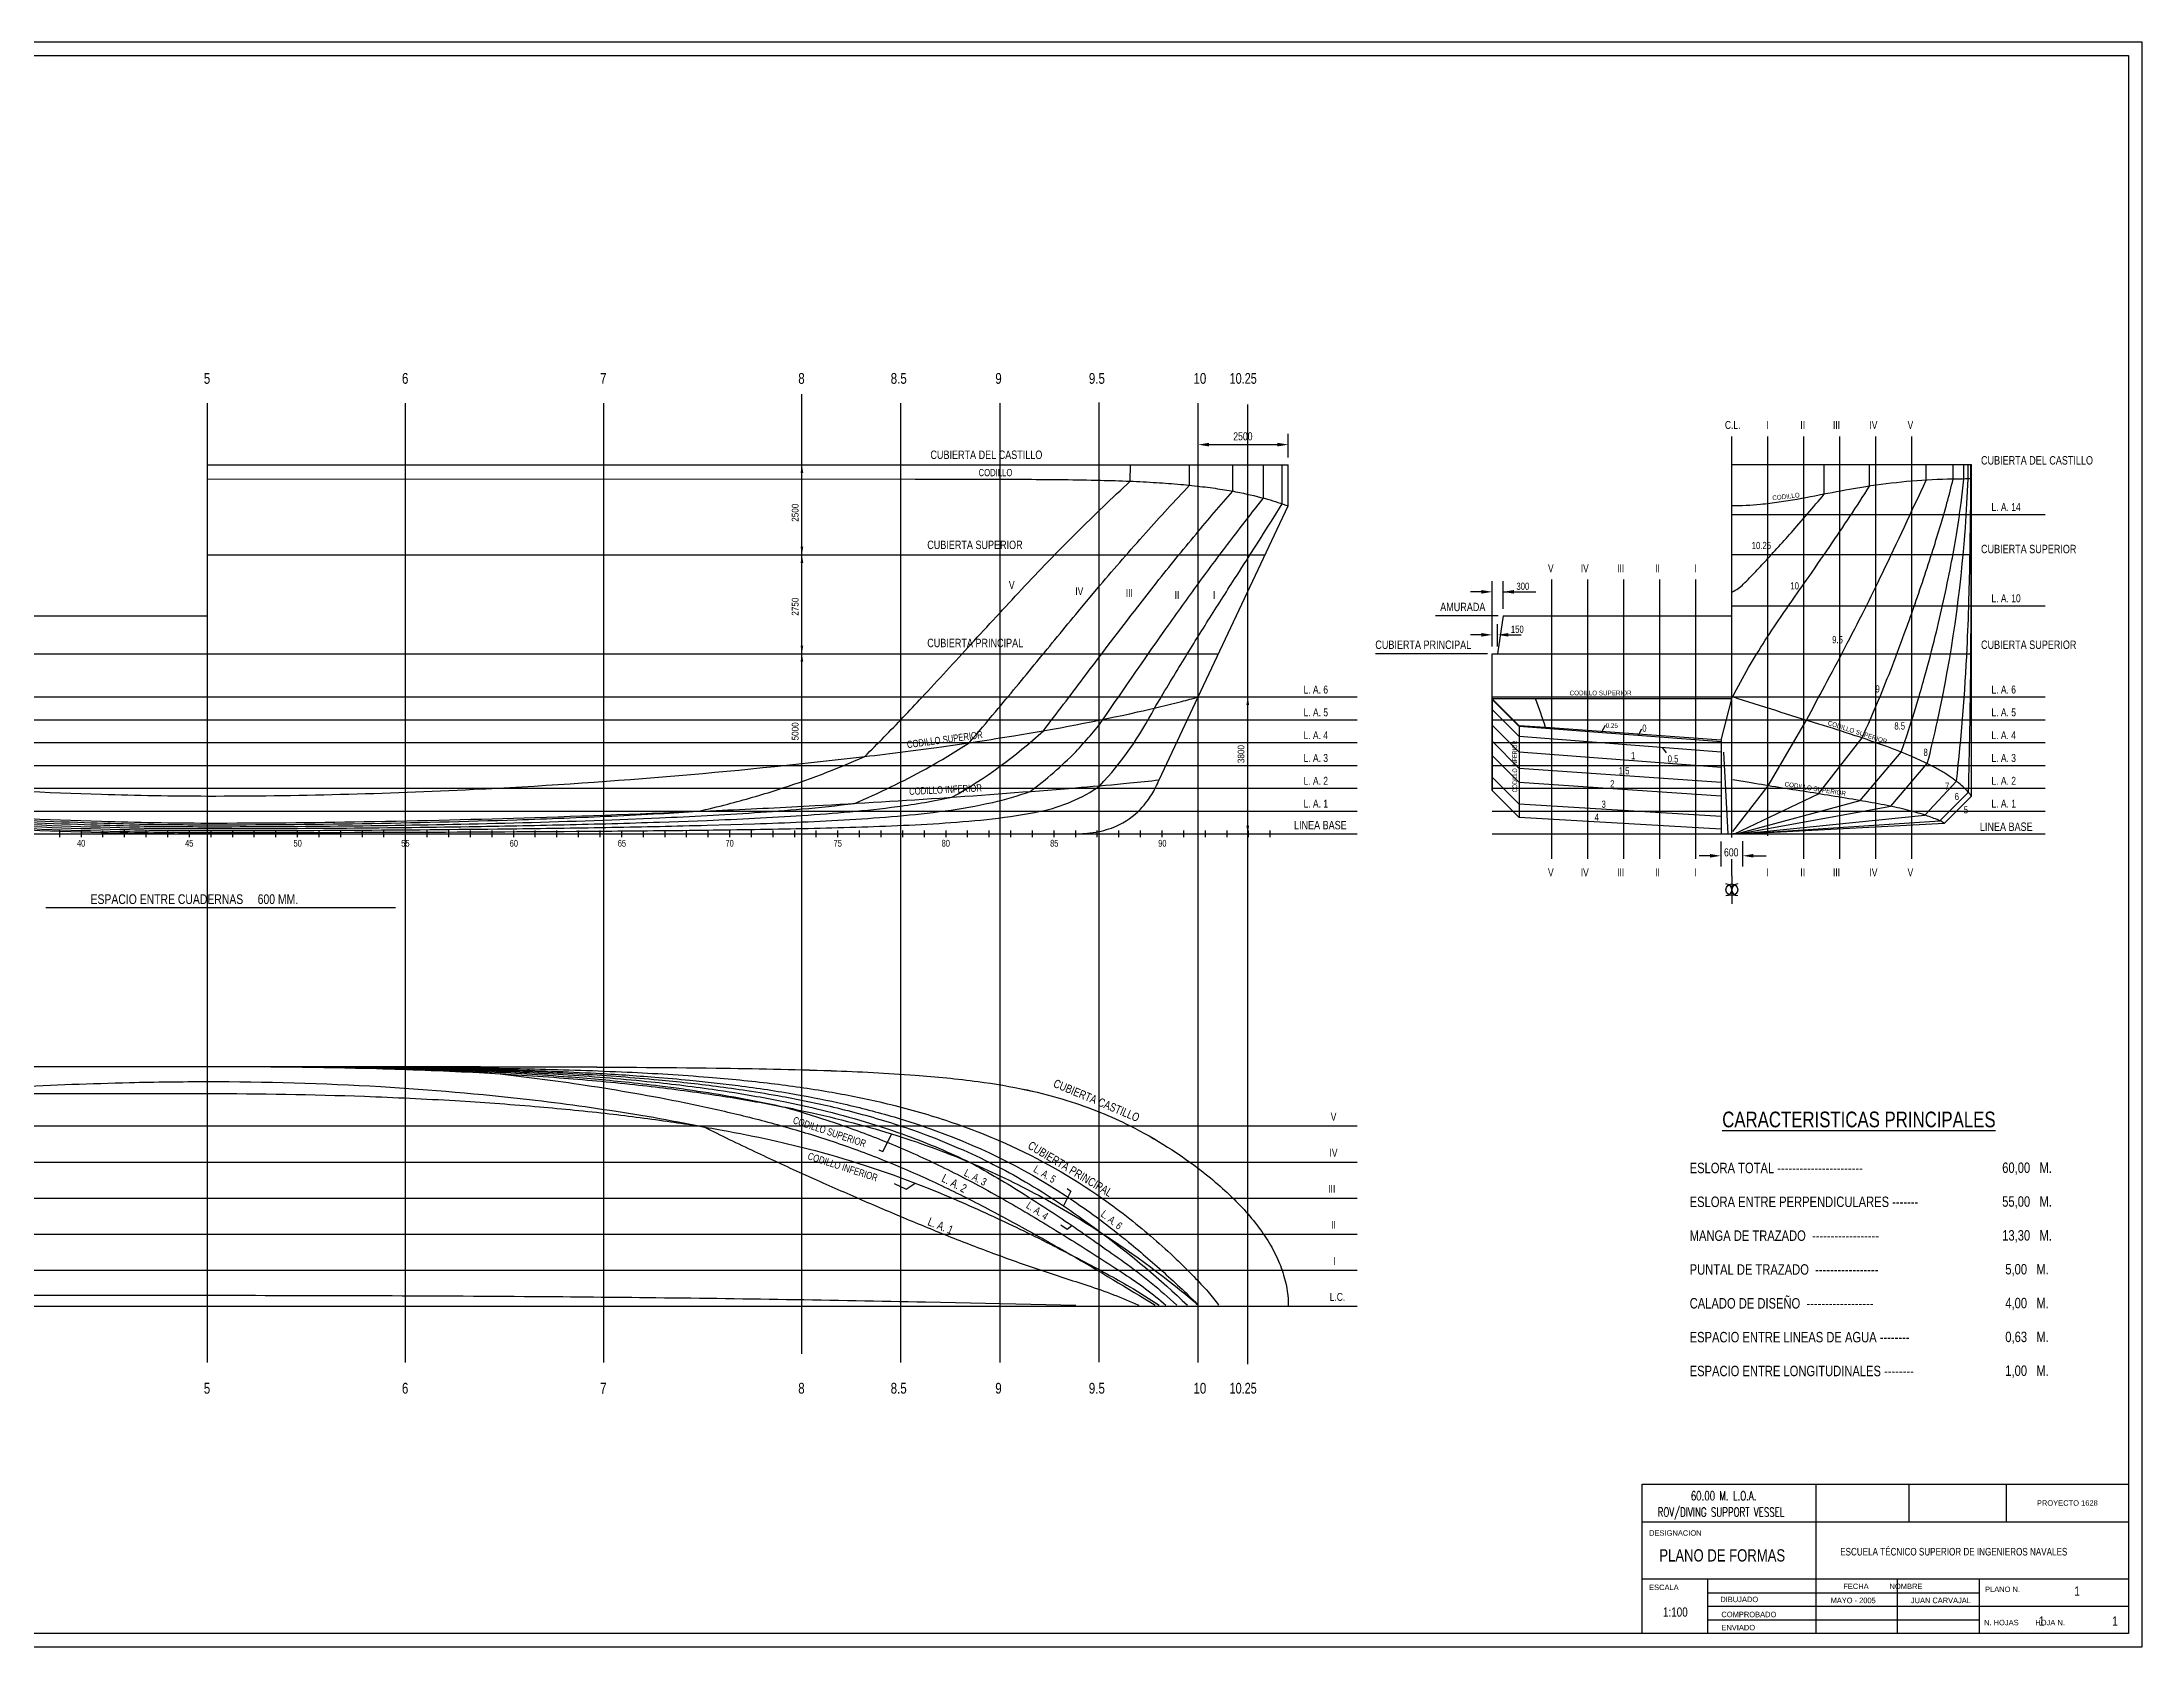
# Model space of a CAD drawing. Extents: x -7978 to 81197, y 32928 to 77478.
# Drawn here: x 22907 to 81197, y 32928 to 77478 of the extents above; entities that cross this region are included whole.
import ezdxf
from ezdxf.enums import TextEntityAlignment as Align

# ---------------------------------------------------------------- set-up
doc = ezdxf.new("R2010")
doc.units = 0
doc.header["$LTSCALE"] = 25
doc.header["$MEASUREMENT"] = 0
doc.linetypes.add('CENTRO2', pattern=[1.125, 0.75, -0.125, 0.125, -0.125])
doc.layers.get('0').update_dxf_attribs({"linetype": 'CONTINUOUS'})
doc.layers.get('DEFPOINTS').update_dxf_attribs({"linetype": 'CONTINUOUS'})
for name, color, linetype in [('03', 3, 'CONTINUOUS'), ('BORDE', 7, 'CONTINUOUS'), ('CAJETIN', 3, 'CONTINUOUS'), ('CASETAS', 3, 'CONTINUOUS'), ('CONTORNOS', 7, 'CONTINUOUS'), ('CUADERNA', 7, 'CONTINUOUS'), ('D', 3, 'CONTINUOUS'), ('DIBUJOS', 3, 'CONTINUOUS'), ('EJES', 1, 'CENTRO2'), ('LINEA_DE_AGUA', 7, 'CONTINUOUS'), ('LONGITUDINAL', 7, 'CONTINUOUS'), ('TRAZAS', 7, 'CONTINUOUS'), ('TX', 2, 'CONTINUOUS')]:
    doc.layers.add(name, color=color, linetype=linetype)
doc.styles.add('CN', font='TXT', dxfattribs={"width": 0.8})
doc.styles.add('ROMANS', font='ROMANS.shx')
doc.dimstyles.new('CN', dxfattribs={"dimscale": 100, "dimtxt": 2.5, "dimasz": 3, "dimexe": 3, "dimexo": 2, "dimgap": 0.5, "dimtad": 1, "dimzin": 0, "dimdsep": 46, "dimtxsty": 'Standard', "dimcen": 1.5, "dimclrd": 1, "dimclre": 1, "dimclrt": 3, "dimadec": 0, "dimazin": 0, "dimtfac": 1, "dimtofl": 0, "dimtmove": 2, "dimatfit": 3, "dimfxl": 0, "dimtolj": 1, "dimtzin": 0, "dimarcsym": 0})

# ---------------------------------------------------------------- blocks, each defined once
blk = doc.blocks.new('*D6')
at = {"color": 1, "linetype": 'ByBlock'}
for p, q in [((55000, 65942), (55000, 66602)), ((57500, 65942), (57500, 66602)), ((55300, 66302), (57200, 66302))]:
    blk.add_line(p, q, dxfattribs=at)
for points in [[(55300, 66352), (55300, 66252), (55000, 66302)], [(57200, 66352), (57200, 66252), (57500, 66302)]]:
    blk.add_solid(points, dxfattribs=at)
at = {"layer": 'DEFPOINTS', "color": 0, "linetype": 'ByBlock'}
for p in [(57500, 66302), (55000, 65742), (57500, 65742)]:
    blk.add_point(p, dxfattribs=at)
blk = doc.blocks.new('*D3')
at = {"color": 1, "linetype": 'ByBlock'}
for p, q in [((60821, 94648), (60521, 94648)), ((61121, 94324), (61121, 94948)), ((61271, 94324), (61271, 94948)), ((61571, 94648), (61871, 94648)), ((61871, 94648), (61921, 94648))]:
    blk.add_line(p, q, dxfattribs=at)
for points in [[(60821, 94698), (60821, 94598), (61121, 94648)], [(61571, 94698), (61571, 94598), (61271, 94648)]]:
    blk.add_solid(points, dxfattribs=at)
at = {"layer": 'DEFPOINTS', "color": 0, "linetype": 'ByBlock'}
for p in [(61271, 94648), (61121, 94124), (61271, 94124)]:
    blk.add_point(p, dxfattribs=at)
blk = doc.blocks.new('*D4')
at = {"color": 1, "linetype": 'ByBlock'}
for p, q in [((60821, 95841), (60521, 95841)), ((61121, 94324), (61121, 96141)), ((61421, 95374), (61421, 96141)), ((61721, 95841), (62021, 95841)), ((62021, 95841), (62071, 95841))]:
    blk.add_line(p, q, dxfattribs=at)
for points in [[(60821, 95891), (60821, 95791), (61121, 95841)], [(61721, 95891), (61721, 95791), (61421, 95841)]]:
    blk.add_solid(points, dxfattribs=at)
at = {"layer": 'DEFPOINTS', "color": 0, "linetype": 'ByBlock'}
for p in [(61421, 95841), (61421, 95174), (61121, 94124)]:
    blk.add_point(p, dxfattribs=at)
blk = doc.blocks.new('*D5')
at = {"color": 1, "linetype": 'ByBlock'}
for p, q in [((67466, 88915), (67466, 88215)), ((68071, 88924), (68071, 88215)), ((67166, 88515), (66866, 88515)), ((68371, 88515), (68671, 88515)), ((68671, 88515), (68721, 88515))]:
    blk.add_line(p, q, dxfattribs=at)
for points in [[(67166, 88565), (67166, 88465), (67466, 88515)], [(68371, 88565), (68371, 88465), (68071, 88515)]]:
    blk.add_solid(points, dxfattribs=at)
at = {"layer": 'DEFPOINTS', "color": 0, "linetype": 'ByBlock'}
for p in [(67466, 89115), (68071, 89124), (68071, 88515)]:
    blk.add_point(p, dxfattribs=at)

msp = doc.modelspace()

# ---------------------------------------------------------------- linework, layer by layer
at = {"color": 2}
for p, q in [((-7459.75, 77102.765), (80821.783, 77102.765)), ((80821.783, 77102.765), (80821.783, 33302.765)), ((72148.599, 36394.944), (72148.599, 37450.81)), ((74736.808, 36394.944), (74736.808, 37450.81)), ((72148.599, 34811.145), (72148.599, 36394.944)), ((80821.783, 33302.765), (-7459.75, 33302.765))]:
    msp.add_line(p, q, dxfattribs=at)
at = {"color": 1}
for p, q in [((69812.023, 65748.612), (69812.023, 66529.347)), ((63462.018, 62215.465), (64368.014, 62215.465))]:
    msp.add_line(p, q, dxfattribs=at)
at = {"color": 3}
for p, q in [((69812.023, 65748.612), (76462.023, 65748.612)), ((63330.299, 61548.614), (61585.636, 61548.614)), ((63030.114, 60498.614), (59920.323, 60498.614)), ((23400, 55404.882), (23400, 55592.382)), ((24000, 55404.882), (24000, 55592.382)), ((24600, 55404.882), (24600, 55592.382)), ((25200, 55404.882), (25200, 55592.382)), ((25800, 55404.882), (25800, 55592.382)), ((26400, 55404.882), (26400, 55592.382)), ((27000, 55404.882), (27000, 55592.382)), ((27600, 55404.882), (27600, 55592.382)), ((28200, 55404.882), (28200, 55592.382)), ((28800, 55404.882), (28800, 55592.382)), ((29400, 55404.882), (29400, 55592.382)), ((30000, 55404.882), (30000, 55592.382)), ((30600, 55404.882), (30600, 55592.382)), ((31200, 55404.882), (31200, 55592.382)), ((31800, 55404.882), (31800, 55592.382)), ((32400, 55404.882), (32400, 55592.382)), ((33000, 55404.882), (33000, 55592.382)), ((33600, 55404.882), (33600, 55592.382)), ((34200, 55404.882), (34200, 55592.382)), ((34800, 55404.882), (34800, 55592.382)), ((35400, 55404.882), (35400, 55592.382)), ((36000, 55404.882), (36000, 55592.382)), ((36600, 55404.882), (36600, 55592.382)), ((37200, 55404.882), (37200, 55592.382)), ((37800, 55404.882), (37800, 55592.382)), ((38400, 55404.882), (38400, 55592.382)), ((39000, 55404.882), (39000, 55592.382)), ((39600, 55404.882), (39600, 55592.382)), ((40200, 55404.882), (40200, 55592.382)), ((40800, 55404.882), (40800, 55592.382)), ((41400, 55404.882), (41400, 55592.382)), ((42000, 55404.882), (42000, 55592.382)), ((42600, 55404.882), (42600, 55592.382)), ((43200, 55404.882), (43200, 55592.382)), ((43800, 55404.882), (43800, 55592.382)), ((44400, 55404.882), (44400, 55592.382)), ((45000, 55404.882), (45000, 55592.382)), ((45600, 55404.882), (45600, 55592.382)), ((46200, 55404.882), (46200, 55592.382)), ((46800, 55404.882), (46800, 55592.382)), ((47400, 55404.882), (47400, 55592.382)), ((48000, 55404.882), (48000, 55592.382)), ((48600, 55404.882), (48600, 55592.382)), ((49200, 55404.882), (49200, 55592.382)), ((49800, 55404.882), (49800, 55592.382)), ((50400, 55404.882), (50400, 55592.382)), ((51000, 55404.882), (51000, 55592.382)), ((51600, 55404.882), (51600, 55592.382)), ((52200, 55404.882), (52200, 55592.382)), ((52800, 55404.882), (52800, 55592.382)), ((53400, 55404.882), (53400, 55592.382)), ((54000, 55404.882), (54000, 55592.382)), ((54600, 55404.882), (54600, 55592.382)), ((55200, 55404.882), (55200, 55592.382)), ((55800, 55404.882), (55800, 55592.382)), ((56400, 55404.882), (56400, 55592.382)), ((57000, 55404.882), (57000, 55592.382)), ((46132.029, 46723.412), (46247.851, 46684.829)), ((46247.851, 46684.829), (46499.082, 47168.039)), ((46561.5, 45795.588), (46896.967, 45635.247)), ((46896.967, 45635.247), (47147.421, 45802.089)), ((51462.236, 45576.941), (51262.007, 45175.067)), ((51360.137, 45649.823), (51462.236, 45576.941)), ((51185.111, 44644.047), (51360.137, 44527.436)), ((51360.137, 44527.436), (51494.424, 44627.085))]:
    msp.add_line(p, q, dxfattribs=at)
msp.add_lwpolyline([(-7978.217, 32927.765), (-7978.217, 77477.765), (81196.783, 77477.765), (81196.783, 32927.765), (-7978.217, 32927.765)], close=True, dxfattribs=at)
at = {"color": 1, "linetype": 'ByBlock'}
for points in [[(43962.5, 65516.804), (44037.5, 65516.804), (44000, 65741.804)], [(43962.5, 63466.804), (44037.5, 63466.804), (44000, 63241.804)], [(43962.5, 63016.804), (44037.5, 63016.804), (44000, 63241.804)], [(43962.5, 60723.614), (44037.5, 60723.614), (44000, 60498.614)], [(43962.5, 60273.614), (44037.5, 60273.614), (44000, 60498.614)], [(56337.5, 59073.624), (56412.5, 59073.624), (56375, 59298.624)], [(56337.5, 55723.614), (56412.5, 55723.614), (56375, 55498.614)]]:
    msp.add_solid(points, dxfattribs=at)
at = {"layer": '03'}
for p, q in [((63462.018, 61548.614), (63312.018, 60498.614)), ((66293.65, 58509.056), (66200.801, 58335.157)), ((67308.17, 58402.35), (67215.322, 58228.452)), ((68002.265, 57744.475), (67896.441, 57888.91)), ((69712.023, 55498.614), (69593.367, 57762.704))]:
    msp.add_line(p, q, dxfattribs=at)
at = {"layer": 'BORDE', "color": 3}
for points in [[(27499, 65348.63), (47142.1, 65347.46, -0.001255), (50248.05, 65339.97, -0.00451), (52284.08, 65313.25, -0.004042), (53104.59, 65287.2, -0.005398), (53842.7, 65249.74, -0.006769), (54513.82, 65199.26, -0.008063), (55123.72, 65135.14, -0.009201), (55672.67, 65058.21, -0.010026), (56158.15, 64971.06, -0.020082), (56922.75, 64786.88, -0.018292), (57500, 64598.63, -0.018292)], [(27499, 65348.63), (47142.1, 65347.46, -0.001255), (50248.05, 65339.97, -0.00451), (52284.08, 65313.25, -0.004042), (53104.59, 65287.2, -0.005398), (53842.7, 65249.74, -0.006769), (54513.82, 65199.26, -0.008063), (55123.72, 65135.14, -0.009201), (55672.67, 65058.21, -0.010026), (56158.15, 64971.06, -0.020082), (56922.75, 64786.88, -0.018292), (57500, 64598.63, -0.018292)], [(76462.023, 65348.612, 0.006558), (75797.583, 65339.542, 0.032925), (73533.623, 65133.892, 0.005338), (73073.493, 65056.662, 0.003597), (72118.683, 64876.012, -0.011142), (71121.353, 64701.632, -0.012257), (70605.993, 64638.322, -0.02426), (69812.023, 64598.612, -0.02426)], [(76462.023, 65348.612, 0.006558), (75797.583, 65339.542, 0.032925), (73533.623, 65133.892, 0.005338), (73073.493, 65056.662, 0.003597), (72118.683, 64876.012, -0.011142), (71121.353, 64701.632, -0.012257), (70605.993, 64638.322, -0.02426), (69812.023, 64598.612, -0.02426)], [(-1300, 59248.63, -0.005902), (-527.486, 59242.43, -0.014348), (753.615, 59179.89, -0.007535), (1499.308, 59110.79, -0.006457), (2320.814, 59011.67, -0.004753), (3229.028, 58881.55, -0.003593), (6634.338, 58323.75, 0.002218), (8055.537, 58096.61, 0.014882), (15452.12, 57169.9, 0.016018), (24559.14, 56597.37, 0.007037), (27499, 56548.63, 0.007037)], [(-1300, 59248.63, -0.005902), (-527.486, 59242.43, -0.014348), (753.615, 59179.89, -0.007535), (1499.308, 59110.79, -0.006457), (2320.814, 59011.67, -0.004753), (3229.028, 58881.55, -0.003593), (6634.338, 58323.75, 0.002218), (8055.537, 58096.61, 0.014882), (15452.12, 57169.9, 0.016018), (24559.14, 56597.37, 0.007037), (27499, 56548.63, 0.007037)], [(27499, 56548.63, 0.012463), (34888.86, 56734.48, 0.01675), (45586.22, 57625.77, 0.00516), (47874.7, 57918.13, 0.006209), (49879.91, 58220.8, 0.014651), (53316.67, 58881.29, 0.007239), (54538.08, 59171.81, 0.010432), (55000, 59298.63, 0.010432)], [(27499, 56548.63, 0.012458), (34888.85, 56734.47, 0.016752), (45586.22, 57625.77, 0.00516), (47874.7, 57918.13, 0.006209), (49879.91, 58220.8, 0.014651), (53316.67, 58881.29, 0.007239), (54538.08, 59171.81, 0.010432), (55000, 59298.63, 0.010432)], [(64642.023, 58450.612, 0.009379), (64362.023, 59248.612, 0.009379)], [(64642.023, 58450.612, 0.009379), (64362.023, 59248.612, 0.009379)], [(76462.023, 56548.612, 0.032651), (76398.883, 56631.892, 0.021173), (76296.543, 56741.072, 0.019677), (76146.403, 56876.392, 0.017908), (75953.863, 57024.962, 0.016023), (75724.293, 57178.212, 0.014193), (75462.043, 57331.112, 0.01226), (75169.683, 57481.392, 0.010289), (74847.903, 57628.822, 0.008268), (74495.683, 57774.592, 0.006345), (74110.943, 57920.732, 0.007946), (73235.803, 58223.022, 0.003446), (72225.723, 58547.312, -0.004349), (69837.023, 59298.612, -0.004349)], [(76462.023, 56548.612, 0.032651), (76398.883, 56631.892, 0.021173), (76296.543, 56741.072, 0.019677), (76146.403, 56876.392, 0.017908), (75953.863, 57024.962, 0.016023), (75724.293, 57178.212, 0.014193), (75462.043, 57331.112, 0.01226), (75169.683, 57481.392, 0.010289), (74847.903, 57628.822, 0.008268), (74495.683, 57774.592, 0.006345), (74110.943, 57920.732, 0.007946), (73235.803, 58223.022, 0.003446), (72225.723, 58547.312, -0.004349), (69837.023, 59298.612, -0.004349)], [(-1300, 58498.63, -0.005907), (-527.486, 58492.43, -0.014348), (753.615, 58429.89, -0.007535), (1499.308, 58360.79, -0.006457), (2320.814, 58261.67, -0.004748), (3229.028, 58131.54, -0.003594), (6634.338, 57573.75, 0.002218), (8055.537, 57346.61, 0.014882), (15452.12, 56419.9, 0.016022), (24559.14, 55847.368, 0.007037), (27499, 55798.632, 0.007037)], [(-1300, 58498.63, -0.005907), (-527.486, 58492.43, -0.014348), (753.615, 58429.89, -0.007535), (1499.308, 58360.79, -0.006457), (2320.814, 58261.67, -0.004748), (3229.028, 58131.54, -0.003594), (6634.338, 57573.75, 0.002218), (8055.537, 57346.61, 0.014882), (15452.12, 56419.9, 0.016022), (24559.14, 55847.368, 0.007037), (27499, 55798.632, 0.007037)], [(-1300, 58098.63, -0.006935), (-817.115, 58092.17, -0.00604), (-294.257, 58071.72, -0.006436), (362.155, 58029.66, -0.006332), (1129.262, 57960.86, -0.005639), (1995.562, 57862.35, -0.004391), (2959.257, 57733.23, -0.004142), (6520.955, 57182.82, 0.001947), (7979.192, 56960.38, 0.006466), (11382.49, 56498.13, 0.007996), (15444.93, 56067.61, 0.008059), (19998.98, 55732.702, 0.007742), (24559.14, 55540.43, 0.006224), (27499, 55498.632, 0.006224)], [(27499, 55798.632, 0.004173), (31854.09, 55836.709, 0.003698), (36589.1, 55953.51, 0.003394), (41782.69, 56154.34, 0.002036), (44363.3, 56281.87, 0.007342), (51750.88, 56790.1, 0.00306), (53099.32, 56909.96, 0.006499), (53915.09, 56998.63, 0.006499)], [(51600, 55498.632, 0.017318), (51848.29, 55507.997, 0.025504), (52161.28, 55546.504, 0.028351), (52452.58, 55614.752, 0.03084), (52722.2, 55712.752, 0.100245), (53400.83, 56185.29, 0.031498), (53583.58, 56402.29, 0.042348), (53816.96, 56783.51, 0.01912), (53915.09, 56998.63, 0.01912)], [(75712.023, 55798.614, 0.018549), (75508.773, 55893.002, 0.020389), (75157.513, 56022.822, 0.017479), (74691.093, 56155.982, 0.011798), (74121.443, 56283.172, 0.006401), (73450.903, 56407.882, 0.00343), (71888.573, 56663.572, -0.001637), (70346.793, 56910.712), (69837.023, 56998.612)], [(75712.023, 55798.614, 0.018549), (75508.773, 55893.002, 0.020389), (75157.513, 56022.822, 0.017479), (74691.093, 56155.982, 0.011798), (74121.443, 56283.172, 0.006401), (73450.903, 56407.882, 0.00343), (71888.573, 56663.572, -0.001637), (70346.793, 56910.712), (69837.023, 56998.612)], [(27499, 49039.778, -0.000829), (37203.66, 49031.731, -0.002117), (41620.71, 48998.222, -0.00498), (44810.22, 48925.134, -0.009401), (47143.06, 48802, -0.014935), (48891.8, 48623.32, -0.020045), (50250.71, 48388.467, -0.022681), (51353.38, 48100.921, -0.022202), (52287.63, 47766.94, -0.019789), (53108.09, 47394.191, -0.049144), (55127.21, 46116.735, -0.016955), (55676.6, 45656.419, -0.019389), (56162.82, 45184.246, -0.022888), (56582.09, 44701.285, -0.027443), (56929.9, 44207.626, -0.032843), (57201.05, 43702.852, -0.038995), (57389.32, 43186.353, -0.067526), (57500, 42389.778, -0.067526)], [(27499, 49039.778, -0.000786), (37203.66, 49031.653, -0.002142), (41620.71, 48998.066, -0.00499), (44810.22, 48924.79, -0.009411), (47143.06, 48801.462, -0.014935), (48891.8, 48622.617, -0.020034), (50250.71, 48387.655, -0.022661), (51353.38, 48100.071, -0.022181), (52287.63, 47766.126, -0.019775), (53108.09, 47393.47, -0.049143), (55127.21, 46116.428, -0.016961), (55676.6, 45656.229, -0.019396), (56162.82, 45184.144, -0.02289), (56582.09, 44701.238, -0.027442), (56929.9, 44207.609, -0.032845), (57201.05, 43702.847, -0.038995), (57389.32, 43186.352, -0.067526), (57500, 42389.778, -0.067526)], [(27499, 49039.778, -0.000786), (37203.66, 49031.653, -0.002142), (41620.71, 48998.066, -0.00499), (44810.22, 48924.79, -0.009411), (47143.06, 48801.462, -0.014935), (48891.8, 48622.617, -0.020034), (50250.71, 48387.655, -0.022661), (51353.38, 48100.071, -0.022181), (52287.63, 47766.126, -0.019775), (53108.09, 47393.47, -0.049143), (55127.21, 46116.428, -0.016961), (55676.6, 45656.229, -0.019396), (56162.82, 45184.144, -0.02289), (56582.09, 44701.238, -0.027442), (56929.9, 44207.609, -0.032845), (57201.05, 43702.847, -0.038995), (57389.32, 43186.352, -0.067526), (57500, 42389.778, -0.067526)], [(27499, 49039.778, -0.006939), (32194.83, 48983.162, -0.005878), (34889.01, 48880.873, -0.006755), (37260.74, 48730.722, -0.007566), (39350.33, 48538.129, -0.008389), (41194.12, 48308.544, -0.009289), (42826.52, 48046.287, -0.010257), (44280.6, 47753.936, -0.011247), (45587.99, 47432.127, -0.012077), (46778.07, 47079.816, -0.02517), (48906.42, 46275.02, -0.023845), (50814.53, 45328.083, -0.010615), (51704.3, 44807.808, -0.031478), (54539.45, 42806.595, -0.014377), (55000, 42414.778, -0.014377)], [(27499, 49039.778, -0.006939), (32194.82, 48983.162, -0.005878), (34889, 48880.873, -0.006762), (37260.74, 48730.722, -0.007562), (39350.32, 48538.129, -0.008394), (41194.12, 48308.542, -0.009291), (42826.51, 48046.286, -0.010261), (44280.6, 47753.934, -0.011246), (45587.99, 47432.126, -0.012073), (46778.07, 47079.816, -0.02517), (48906.42, 46275.02, -0.023845), (50814.53, 45328.083, -0.010615), (51704.3, 44807.808, -0.031478), (54539.45, 42806.595, -0.014377), (55000, 42414.778, -0.014377)], [(27499, 48289.778, -0.008997), (31854.33, 48213.242, -0.005898), (34371.16, 48093.453, -0.006182), (36589.64, 47933.697, -0.006801), (38542.08, 47741.657, -0.007728), (40262.11, 47521.577, -0.00885), (41783.86, 47275.283, -0.009915), (43140.91, 47003.178, -0.010679), (44364.9, 46705.179, -0.030075), (47501.28, 45663.224, -0.007664), (48431.41, 45275.088, -0.006118), (49321.6, 44874.489, -0.008698), (50986.35, 44063.561, -0.003413), (51751.63, 43668.071, -0.003845), (52460.32, 43288.026, -0.005698), (53100.89, 42927.428, -0.019056), (53915.09, 42414.778, -0.019056)], [(27499, 48289.778, -0.008997), (31854.33, 48213.242, -0.005898), (34371.16, 48093.453, -0.006182), (36589.64, 47933.697, -0.006801), (38542.08, 47741.657, -0.007728), (40262.11, 47521.577, -0.00885), (41783.86, 47275.283, -0.009915), (43140.91, 47003.178, -0.010679), (44364.9, 46705.179, -0.030075), (47501.28, 45663.224, -0.007664), (48431.41, 45275.088, -0.006118), (49321.6, 44874.489, -0.008698), (50986.35, 44063.561, -0.003413), (51751.63, 43668.071, -0.003845), (52460.32, 43288.026, -0.005698), (53100.89, 42927.428, -0.019056), (53915.09, 42414.778, -0.019056)], [(27499, 42689.778, -0.00076), (31777.99, 42683.278, -0.001045), (36295.61, 42660.31, -0.000935), (39706.39, 42629.56, -0.00259), (47434.45, 42504.857), (51600, 42414.778)]]:
    msp.add_lwpolyline(points, format="xyb", dxfattribs=at)
for points in [[(57500, 64598.63), (57500, 65741.804)], [(69812.023, 64598.612), (69812.023, 65748.612)], [(76462.023, 60998.612), (76462.023, 65748.612)], [(76462.023, 65348.612), (76462.023, 65748.612)], [(76462.023, 56548.612), (76462.023, 65348.612)], [(55000, 59298.63), (57500, 64598.63)], [(69812.023, 59248.612), (69812.023, 60998.612)], [(76462.023, 56548.612), (76462.023, 60998.612)], [(63162.023, 59248.612), (63162.023, 60498.614)], [(63162.023, 59248.612), (63162.023, 60498.614)], [(53915.09, 56998.63), (55000, 59298.63)], [(64362.023, 59248.614), (63162.023, 59248.614)], [(64362.023, 59248.614), (63162.023, 59248.614)], [(63912.023, 58498.612), (63162.023, 59248.612)], [(63912.023, 58498.612), (63162.023, 59248.612)], [(64362.023, 59248.612), (63162.023, 59248.612)], [(64362.023, 59248.612), (63162.023, 59248.612)], [(63162.023, 59248.612), (63162.023, 56699.252)], [(63162.023, 59248.612), (63162.023, 56699.252)], [(69812.023, 59248.614), (64362.023, 59248.614)], [(69812.023, 59248.614), (64362.023, 59248.614)], [(69812.023, 59248.612), (64362.023, 59248.612)], [(69812.023, 59248.612), (64362.023, 59248.612)], [(69512.023, 58098.612), (69812.023, 59248.612)], [(64642.023, 58450.612), (63912.023, 58498.612)], [(64642.023, 58450.612), (63912.023, 58498.612)], [(63912.023, 58498.612), (63912.023, 55949.252)], [(63912.023, 58498.612), (63912.023, 55949.252)], [(69512.023, 58098.612), (64642.023, 58450.612)], [(69512.023, 58098.612), (64642.023, 58450.612)], [(69512.023, 58098.612), (69512.023, 55498.614)], [(75712.023, 55798.614), (76462.023, 56548.612)], [(75712.023, 55798.614), (76462.023, 56548.612)], [(70112.023, 55498.614), (69837.023, 55498.614)], [(70112.023, 55498.614), (75712.023, 55798.614)], [(70112.023, 55498.614), (75712.023, 55798.614)], [(-1300, 49039.778), (27499, 49039.778)], [(-1300, 49039.778), (27499, 49039.778)], [(-1300, 49039.778), (27499, 49039.778)], [(20000, 49039.778), (27499, 49039.778)], [(20000, 49039.778), (27499, 49039.778)], [(-1300, 48289.778), (27499, 48289.778)], [(-1300, 48289.778), (27499, 48289.778)], [(-1300, 42689.778), (27499, 42689.778)]]:
    msp.add_lwpolyline(points, dxfattribs=at)
at = {"layer": 'BORDE'}
msp.add_lwpolyline([(27499, 55798.632, 0.004173), (31854.09, 55836.709, 0.003698), (36589.1, 55953.51, 0.003394), (41782.69, 56154.34, 0.002036), (44363.3, 56281.87, 0.007342), (51750.88, 56790.1, 0.00306), (53099.32, 56909.96, 0.006499), (53915.09, 56998.63, 0.006499)], format="xyb", dxfattribs=at)
at = {"layer": 'CONTORNOS', "color": 2}
for p, q in [((80821.783, 38657.514), (80821.783, 33302.765)), ((67321.783, 37450.81), (80821.783, 37450.81)), ((67321.783, 33302.765), (67321.783, 37450.81)), ((80821.783, 33302.765), (67321.783, 33302.765))]:
    msp.add_line(p, q, dxfattribs=at)
at = {"layer": 'CUADERNA', "color": 3}
for points in [[(69826.013, 62213.622, 0.081171), (70128.093, 62427.132, 0.009432), (70477.243, 62784.122, 0.004897), (70811.263, 63143.312, 0.005474), (71614.803, 64035.372), (71920.003, 64386.542, 0.005418), (72372.383, 64925.092), (72372.436, 65748.612)], [(69837.023, 55563.653), (70824.493, 56832.672), (71885.843, 58654.092, -0.002818), (72391.703, 59608.582, 0.0065), (73492.233, 61719.142, 0.004744), (73994.013, 62738.652, 0.003828), (75203.653, 65314.022), (75204.167, 65748.612)], [(69837.023, 59298.612, -0.012885), (70277.193, 60116.382), (70438.403, 60389.602, -0.010894), (70926.123, 61154.232, -0.005807), (71872.683, 62526.742, 0.002817), (72530.023, 63475.602, 0.008346), (73636.513, 65149.762), (73636.738, 65748.612)], [(69882.823, 55498.614), (72213.353, 56611.982), (73426.933, 58159.412, 0.007123), (73885.643, 59213.522, 0.006712), (74268.103, 60164.582, 0.006007), (74645.123, 61172.482, 0.003901), (74897.043, 61883.352, 0.006992), (75423.873, 63473.542, 0.004697), (75638.563, 64175.572, 0.004983), (75783.353, 64682.052, 0.008755), (75953.293, 65343.372), (75953.763, 65748.612)], [(69941.283, 55498.614), (73373.493, 56421.312), (74511.103, 57768.472), (74673.923, 58243.792, 0.008201), (74982.153, 59225.992, 0.004826), (75177.573, 59909.242, 0.007101), (75458.593, 60986.242, 0.012552), (75892.643, 62949.282, 0.006974), (76044.973, 63797.302), (76109.533, 64214.092, 0.006533), (76173.193, 64675.692, 0.007905), (76251.013, 65347.722), (76251.32, 65748.612)], [(69992.643, 55498.614), (74222.123, 56262.582), (75237.493, 57448.102, 0.009843), (75520.443, 58629.152, 0.00544), (75668.673, 59337.082, 0.035044), (76338.623, 64669.622), (76371.933, 65348.442), (76372.111, 65748.612)], [(70064.163, 55498.614), (75168.473, 56019.222), (76046.473, 56956.222, 0.016857), (76343.053, 60648.952, 0.00452), (76393.153, 61948.622), (76415.513, 62841.372, 0.003465), (76447.313, 65348.612), (76447.356, 65748.612)], [(70101.063, 55498.614), (75588.283, 55858.432), (76381.343, 56651.962, 0.004572), (76443.393, 60117.372, 0.001362), (76454.793, 61901.402, 0.000877), (76460.863, 65348.622), (76460.863, 65748.612)]]:
    msp.add_lwpolyline(points, format="xyb", dxfattribs=at)
for points in [[(70112.023, 55498.614), (75712.023, 55798.614), (76462.023, 56548.612), (76462.023, 65348.612), (76462.023, 65748.612)], [(69512.023, 55630.984), (63912.023, 55949.252), (63162.023, 56699.252), (63162.023, 60498.614)], [(69512.023, 55976.732), (63912.023, 56323.922), (63162.023, 57073.922), (63162.023, 60498.614)], [(69512.023, 56545.512), (63912.023, 56923.782), (63162.023, 57673.782), (63162.031, 60498.614)], [(69512.023, 56920.382), (63912.023, 57316.542), (63162.023, 58066.542), (63162.031, 60498.614)], [(69512.023, 57343.482), (63912.013, 57761.852), (63162.023, 58511.852), (63162.031, 60498.614)], [(69512.023, 57762.702), (63912.013, 58202.362), (63162.023, 58952.372), (63162.03, 60498.614)], [(69512.023, 58054.972), (63912.023, 58475.662), (63162.023, 59225.662), (63162.023, 60498.614)]]:
    msp.add_lwpolyline(points, dxfattribs=at)
at = {"layer": 'D', "color": 1}
msp.add_line((23014.558, 53453.52), (32717.787, 53453.52), dxfattribs=at)
at = {"layer": 'DIBUJOS', "color": 2}
for p, q in [((77425.077, 37450.81), (77425.077, 36394.944)), ((80821.783, 36394.944), (67321.783, 36394.944)), ((80821.783, 34811.145), (67321.783, 34811.145)), ((69131.839, 34811.145), (69131.839, 33302.765)), ((69131.839, 34434.05), (76673.738, 34434.05)), ((72148.599, 33302.765), (72148.599, 34811.145)), ((74411.169, 33302.765), (74411.169, 34811.145)), ((76673.738, 34811.145), (76673.738, 33302.765)), ((69131.839, 34056.955), (80821.783, 34056.955)), ((69131.839, 33679.86), (76673.738, 33679.86))]:
    msp.add_line(p, q, dxfattribs=at)
at = {"layer": 'EJES', "color": 3, "linetype": 'Continuous'}
msp.add_line((69812.023, 54333.938), (69812.023, 53559.667), dxfattribs=at)
msp.add_circle((69812.023, 53946.802), 162.757, dxfattribs=at)
for centre, start, end in [((69649.265, 53946.802), 0, 90), ((69649.265, 53946.802), 270, 0), ((69974.78, 53946.802), 90, 180), ((69974.78, 53946.802), 180, 270)]:
    msp.add_arc(centre, 162.757, start, end, dxfattribs=at)
at = {"layer": 'LINEA_DE_AGUA', "color": 3}
for points in [[(-2500, 42389.778), (-2500, 47839.778, -0.094829), (-2412.846, 48375.479, -0.200321), (-1930.233, 48913.499, -0.030598), (-1810.135, 48962.765, -0.045991), (-1570.045, 49020.627, -0.03642), (-1300, 49039.778), (27499, 49039.778, -0.002349), (33451.88, 49021.044, -0.003492), (36574.57, 48973.233, -0.005924), (39149.6, 48885.293, -0.008597), (41408.86, 48745.318, -0.00963), (43148.8, 48571.265, -0.012467), (44749.11, 48339.039, -0.014295), (46163.82, 48056.16, -0.020513), (47793.92, 47612.619, -0.011307), (48585.02, 47341.34, -0.016731), (49640.61, 46911.655, -0.048301), (52343.2, 45377.317, -0.014076), (53103.21, 44810.996, -0.023639), (54390.84, 43692.527, -0.008521), (54875.38, 43213.324, -0.009256), (55274.9, 42784.778, -0.042413), (55566.01, 42412.474, -0.042413)], [(-2500, 42389.778), (-2500, 47839.778, -0.09483), (-2412.846, 48375.466, -0.200311), (-1930.233, 48913.492, -0.030598), (-1810.135, 48962.76, -0.045989), (-1570.045, 49020.624, -0.036418), (-1300, 49039.778), (27499, 49039.778, -0.003286), (32896.65, 49013.668, -0.004144), (35818.86, 48954.681, -0.006277), (38288.6, 48853.188, -0.006336), (39914.31, 48746.272, -0.004518), (40892.59, 48660.768, -0.007472), (42234.91, 48510.532, -0.011763), (43844.25, 48266.599, -0.012334), (45155.22, 48003.111, -0.0159), (46556.65, 47639.517, -0.015447), (47717.71, 47258.331, -0.062549), (51536.35, 45310.737, -0.011405), (52256.58, 44799.05, -0.011472), (53068.66, 44164.174, -0.006617), (53605.68, 43712.166, -0.010964), (54612.53, 42800.989, -0.014019), (55000, 42414.778, -0.014019)], [(326.762, 42689.779, 0.057382), (2338.98, 45391.978, 0.02041), (3864.118, 48289.786, 0.001801), (5179.812, 48506.422, -0.003387), (8470.591, 49039.78), (27499, 49039.778, -0.004745), (32467.5, 49002.203, -0.005172), (35235.68, 48925.28, -0.006267), (37368.21, 48817.739, -0.009458), (39700.1, 48628.714, -0.0101), (41516.89, 48407.749, -0.008788), (42743.8, 48211.74, -0.006204), (43493.8, 48068.934, -0.009331), (44532.5, 47837.337, -0.01326), (45758.16, 47504.904, -0.014959), (46923.15, 47117.786, -0.025515), (48665.82, 46378.674, -0.015993), (50192.4, 45481.473, -0.009419), (51566.62, 44577.739, -0.003002), (52946.17, 43609.229, -0.033907), (54402.55, 42414.778, -0.033907)], [(4579.146, 49039.782), (27499, 49039.778, -0.004139), (32661.71, 49007.91, -0.005093), (35692.66, 48935.141, -0.005867), (37923.66, 48830.155, -0.008391), (40016.8, 48671.192, -0.008949), (41622.16, 48493.745, -0.005782), (42474.37, 48374.522, -0.007158), (43449.7, 48212.168, -0.012935), (44876.44, 47914.43, -0.018115), (46456.91, 47482.621, -0.011067), (47304.84, 47195.861, -0.019255), (48350.22, 46774.87, -0.022914), (49310.87, 46322.835, -0.017867), (50198.84, 45843.09, -0.014227), (51121.45, 45268.815, -0.009695), (51792.48, 44806.212, -0.006371), (52305.18, 44427.748, -0.030573), (54701.3, 42414.778, -0.030573)], [(5150.843, 42689.779, 0.004171), (6623.31, 45864.339), (7722.314, 48289.783, -0.006344), (10939.29, 48756.65, -0.003739), (13254.22, 49039.78), (27499, 49039.778, -0.004719), (31621.01, 49008.169, -0.00245), (33075.02, 48975.98, -0.004158), (35032.24, 48906.199, -0.007466), (37393.95, 48765.866, -0.007452), (39092.26, 48614.633, -0.005013), (40054.56, 48505.029, -0.007026), (41263.53, 48337.633, -0.016842), (43529.36, 47912.706, -0.009423), (44689.99, 47553.59, -0.013716), (46065.99, 47056.506, -0.015326), (47441.79, 46468.294, -0.014463), (48816.83, 45782.718, -0.011007), (50191.02, 45009.006, -0.006164), (51565.62, 44169.889, -0.001484), (52947.01, 43283.15, -0.035636), (54103.78, 42414.778, -0.035636)], [(9335.444, 42689.779, -0.004331), (10933.07, 45815.958, -0.005147), (12256.78, 48289.78, -0.015484), (20764.8, 49039.777), (27499, 49039.778, -0.00687), (32210.06, 48985.381, -0.008222), (35482.62, 48849.197, -0.009427), (37812.47, 48550.817, -0.005996), (39187.69, 48331.326, -0.006708), (40563, 48075.557, -0.007869), (41938.46, 47777.627, -0.009805), (43314.15, 47427.989, -0.012124), (44690.02, 47013.401, -0.014087), (46065.85, 46519.663, -0.014323), (47441.19, 45937.562, -0.011952), (48815.67, 45270.291, -0.007464), (50189.66, 44536.356, -0.003414), (51452.88, 43824.028, -0.004966), (53807.51, 42414.778, -0.004966)], [(14750.83, 42689.779, -0.012105), (16689.86, 45451.307, -0.001541), (18113.95, 47329.397, -0.035101), (18946.17, 48289.777, -0.011689), (25339.02, 48595.309, -0.005669), (27499, 48622.799, -0.014992), (32311.86, 48483.308, -0.014095), (36437.23, 48124.005, -0.005173), (37812.4, 47950.147, -0.005718), (39187.63, 47745.522, -0.008929), (40562.43, 47502.288), (41286.37, 47361.964, 0.006153), (42686.8, 46682.305, 0.00374), (44008.01, 46072.8, 0.002742), (45328.91, 45484.89, 0.003289), (46649.54, 44916.895, 0.004431), (47970.02, 44373.504, 0.006513), (49290.58, 43863.592, 0.009843), (50612.35, 43398.522, 0.001942), (51936.29, 42959.837, -0.027085), (53347.7, 42414.778, -0.027085)]]:
    msp.add_lwpolyline(points, format="xyb", dxfattribs=at)
at = {"layer": 'LONGITUDINAL', "color": 3}
for points in [[(16699.21, 56189.19, 0.01247), (23899.06, 55764.075, 0.002724), (25339.02, 55723.239, 0.005366), (27499, 55696.944, 0.005355), (34763.44, 55775.351, 0.003836), (38725.88, 55889.06), (40046.7, 55942.34, 0.002351), (41367.55, 56006.79, 0.003314), (42688.45, 56086.66, 0.005107), (44009.44, 56189.38, 0.009087), (45458, 56342.93, 0.02544), (47445.03, 57306.16, 0.020779), (48639.29, 58027.6, 0.004562), (49375.03, 58889.27, 0.002734), (50517.64, 60272, -0.001793), (51672.72, 61674.89), (52271.79, 62389.35, -0.006757), (53543.86, 63852.2, -0.006647), (54761.56, 65175.59), (54761.931, 65741.804)], [(16699.22, 56003.79, 0.014972), (25339.03, 55560.281, 0.004944), (27499, 55536.132, 0.000892), (33442.62, 55546.936, 0.001091), (38725.84, 55576.843, 0.001115), (41367.45, 55603.492, 0.002177), (44009.08, 55646.773, 0.002003), (45329.91, 55680.262, 0.003191), (46650.8, 55728.094, 0.00539), (47971.88, 55800.105, 0.009456), (49293.78, 55915.82, 0.020526), (50620.53, 56125.16, 0.104862), (52273.11, 56834.7, 0.069683), (53788.36, 58989.21, -0.003881), (54563.75, 60275.68, -0.003071), (55279.8, 61426.97, -0.001976), (56010.11, 62574.4, 0.004198), (57077.46, 64253.37), (57325.91, 64660.6), (57325.91, 65741.804)], [(16699.21, 56251, 0.012531), (23899.06, 55819.364, 0.002759), (25339.02, 55777.563, 0.00548), (27499, 55750.476, 0.008196), (36084.26, 55889.48, 0.003358), (38725.9, 55993.16, 0.002277), (40046.73, 56060.3, 0.00243), (41116.13, 56124.6, 0.008541), (41939.52, 56323.56, 0.013591), (43315.26, 56721.42, 0.027402), (45742.58, 57644.31, 0.003565), (46283.96, 58188.69, 0.005317), (47330.24, 59283.65, 0.002391), (48693.73, 60762.77, -0.003222), (50096.98, 62280.27, -0.003502), (50839.13, 63059.04, -0.004563), (51621.51, 63853.83, -0.009911), (53115.31, 65286.75), (53116.23, 65741.804)], [(16699.22, 56065.59, 0.015087), (25339.03, 55614.602, 0.005111), (27499, 55589.795, 0.003058), (36084.23, 55641.476, 0.001313), (38725.84, 55680.82, 0.002099), (41367.47, 55737.929), (42688.3, 55777.051, 0.002514), (44009.16, 55827.568, 0.003935), (45330.09, 55895.76, 0.006307), (46651.22, 55992.33, 0.010681), (47973.05, 56136.84, 0.021584), (49296.99, 56372.3, 0.03454), (50334.36, 56675.79, 0.040878), (51599.85, 57778.93, 0.034266), (52363.04, 58677.16, -0.004125), (54173.2, 61290.35, -0.004296), (55065.68, 62528.71, -0.005451), (55991.37, 63762.33, -0.002993), (56810.55, 64818.12), (56810.558, 65741.804)], [(16699.22, 56127.39, 0.015201), (25339.03, 55668.922, 0.005242), (27499, 55643.383, 0.003943), (34763.43, 55700.96, 0.001733), (37405.05, 55751.882, 0.00244), (40046.68, 55824.454), (41367.5, 55872.37, 0.002519), (42688.36, 55931.85, 0.003737), (44009.28, 56008.37, 0.005882), (45330.36, 56111.29, 0.009726), (46651.84, 56257.09, 0.020306), (48164.64, 56515.45, 0.057236), (50702.83, 58360.97, 0.00239), (51819.42, 59828.69, -0.00361), (53322.26, 61802.1), (53844.14, 62469.05, -0.006257), (54938.84, 63818.24, -0.006446), (55959.98, 65009.07), (55960.084, 65741.804)]]:
    msp.add_lwpolyline(points, format="xyb", dxfattribs=at)
at = {"layer": 'TRAZAS', "color": 1}
for p, q in [((44000, 41065.388), (44000, 67700.331)), ((27500, 40822.198), (27500, 67457.141)), ((33000, 40822.198), (33000, 67457.141)), ((38500, 40822.198), (38500, 67457.141)), ((46750, 40822.198), (46750, 67457.141)), ((49500, 40822.198), (49500, 67457.141)), ((52250, 40836.735), (52250, 67471.679)), ((55000, 40822.198), (55000, 67457.141)), ((56375, 40777.704), (56375, 67412.647)), ((70812.023, 55445.816), (70812.023, 66531.489)), ((71812.023, 54805.185), (71812.023, 66531.489)), ((72812.023, 54805.185), (72812.023, 66531.489)), ((73812.023, 54805.185), (73812.023, 66531.489)), ((74812.023, 54805.185), (74812.023, 66531.489)), ((69812.023, 55400.575), (69812.023, 65748.612)), ((69812.023, 64365.294), (78510.864, 64365.294)), ((64812.023, 54805.185), (64812.023, 62555.433)), ((65812.023, 54805.185), (65812.023, 62555.433)), ((66812.023, 54805.185), (66812.023, 62555.433)), ((67812.023, 54805.185), (67812.023, 62555.433)), ((68812.023, 54805.185), (68812.023, 62555.433)), ((69812.023, 61831.954), (78510.864, 61831.954)), ((-4621.542, 59298.624), (59415.611, 59298.624)), ((63161.833, 59298.624), (78510.864, 59298.624)), ((-4621.542, 58665.294), (59415.611, 58665.294)), ((63161.833, 58665.294), (78510.864, 58665.294)), ((-4621.542, 58031.954), (59415.611, 58031.954)), ((63161.833, 58031.954), (78510.864, 58031.954)), ((-4621.542, 57398.624), (59415.611, 57398.624)), ((63161.833, 57398.624), (78510.864, 57398.624)), ((-4621.542, 56765.294), (59415.611, 56765.294)), ((63161.833, 56765.284), (78510.864, 56765.284)), ((-4621.542, 56131.954), (59415.611, 56131.954)), ((63161.833, 56131.954), (78510.864, 56131.954)), ((-4621.542, 55498.614), (59415.611, 55498.614)), ((-4495.344, 55498.614), (59324.336, 55498.614)), ((63161.833, 55498.614), (78510.864, 55498.614)), ((69812.023, 54333.938), (69812.023, 54793.273)), ((-4622.542, 47389.778), (59414.611, 47389.778)), ((-4622.542, 46389.778), (59414.611, 46389.778)), ((-4622.542, 45389.778), (59414.611, 45389.778)), ((-4622.542, 44389.778), (59414.611, 44389.778)), ((-4622.542, 43389.778), (59414.611, 43389.778)), ((-4622.542, 42389.778), (59414.611, 42389.778))]:
    msp.add_line(p, q, dxfattribs=at)
at = {"layer": 'TRAZAS', "color": 3}
for p, q in [((27500, 65741.804), (57500, 65741.804)), ((69812.023, 55498.614), (69812.023, 65748.612)), ((27500, 63241.804), (56859.988, 63241.804)), ((69812.023, 63248.614), (76462.053, 63248.614)), ((-2200, 61548.614), (27500, 61548.614)), ((63462.018, 61548.614), (69812.023, 61548.614)), ((-2500, 60491.804), (55566.038, 60491.804)), ((63161.993, 60498.614), (76462.053, 60498.614))]:
    msp.add_line(p, q, dxfattribs=at)

# ---------------------------------------------------------------- texts
at = {"color": 3, "linetype": 'ByBlock', "width": 0.9}
for s, p in [('2500', (43812.5, 64411.957)), ('2750', (43812.5, 61804.433)), ('5000', (43812.5, 58342.237))]:
    msp.add_text(s, height=187.5, rotation=90, dxfattribs=at).set_placement(p, align=Align.MIDDLE)
msp.add_text('3800', height=187.5, rotation=90, dxfattribs=at).set_placement((56187.5, 57712.248), align=Align.MIDDLE_CENTER)
at = {"layer": 'CAJETIN', "linetype": 'Continuous', "style": 'ROMANS', "width": 0.7}
for s, p in [('ROV/DIVING SUPPORT VESSEL ', (67753.289, 36545.963)), ('60.00 M. L.O.A.', (68672.231, 36999.579))]:
    msp.add_text(s, height=250, dxfattribs=at).set_placement(p)
at = {"layer": 'CASETAS', "color": 3, "style": 'CN', "width": 0.8}
for s, p in [('MAYO - 2005', (72554.933, 34144.473)), ('JUAN CARVAJAL', (74783.316, 34144.473))]:
    msp.add_text(s, height=154.34745, dxfattribs=at).set_placement(p)
at = {"layer": 'D', "color": 2, "style": 'CN'}
for s, height, p in [('PROYECTO 1628', 150.83799, (78279.595, 36849.196)), ('DESIGNACION', 150.83799, (67514.856, 36016.341)), ('ESCALA', 150.838, (67514.856, 34507.961)), ('FECHA          NOMBRE', 150.83799, (72904.223, 34536.62)), ('PLANO N.', 150.838, (76839.66, 34453.659)), ('DIBUJADO', 150.838, (69490.833, 34173.1)), ('COMPROBADO', 150.838, (69521.001, 33755.279)), ('ENVIADO', 150.838, (69521.001, 33391.76)), ('N. HOJAS        HOJA N.', 150.83799, (76812.509, 33530.531))]:
    msp.add_text(s, height=height, dxfattribs=at).set_placement(p)
at = {"layer": 'TX', "color": 2}
for s, width, p in [('5', 0.8, (27398.705, 67990.019)), ('6', 0.8, (32898.705, 67990.019)), ('7', 0.8, (38398.705, 67990.019)), ('8', 0.8, (43898.705, 67990.019)), ('8.5', 0.8, (46464.758, 67990.019)), ('9', 0.8, (49367.865, 67990.019)), ('9.5', 0.8, (51964.758, 67990.019)), ('10', 0.8, (54867.865, 67990.019)), ('10.25', 0.75, (55871.968, 67990.019)), ('5', 0.8, (27397.705, 39960.406)), ('6', 0.8, (32897.705, 39960.406)), ('7', 0.8, (38397.705, 39960.406)), ('8', 0.8, (43897.705, 39960.406)), ('8.5', 0.8, (46463.758, 39960.406)), ('9', 0.8, (49366.865, 39960.406)), ('9.5', 0.8, (51963.758, 39960.406)), ('10', 0.8, (54866.865, 39960.406)), ('10.25', 0.75, (55870.968, 39960.406))]:
    msp.add_text(s, height=300, dxfattribs=dict(at, width=width)).set_placement(p)
at = {"layer": 'TX', "width": 0.8}
for s, height, p in [('2500', 225, (55972.854, 66419.904)), ('C.L.', 220, (69619.523, 66737.605)), ('I', 220, (70773.117, 66737.605)), ('II', 220, (71714.052, 66737.605)), ('III', 220, (72619.523, 66737.605)), ('IV', 220, (73631.387, 66737.605)), ('V', 220, (74690.324, 66737.605)), ('CUBIERTA DEL CASTILLO', 234.375, (47567.085, 65903.314)), ('CUBIERTA DEL CASTILLO', 234.375, (76729.1, 65748.862)), ('CODILLO', 200, (48903.621, 65426.054)), ('L. A. 14', 220, (77018.144, 64460.457)), ('CUBIERTA SUPERIOR', 234.375, (47479.827, 63403.314)), ('10.25', 200, (70364.355, 63402.876)), ('V', 220, (64708.721, 62761.549)), ('IV', 220, (65617.658, 62761.549)), ('III', 220, (66629.522, 62761.549)), ('II', 220, (67684.993, 62761.549)), ('I', 220, (68775.928, 62761.549)), ('CUBIERTA SUPERIOR', 234.375, (76729.1, 63287.444)), ('V', 220, (49745.645, 62293.102)), ('300', 200, (63832.176, 62271.237)), ('10', 200, (71436.339, 62281.938)), ('IV', 220, (51588.458, 62125.03)), ('III', 220, (52988.135, 62074.618)), ('II', 220, (54346.577, 62020.76)), ('I', 220, (55410.577, 62020.76)), ('AMURADA', 234.375, (61717.412, 61680.035)), ('L. A. 10', 220, (77018.144, 61927.117)), ('150', 200, (63679.23, 61076.509)), ('CUBIERTA PRINCIPAL', 234.375, (47479.827, 60679.716)), ('CUBIERTA PRINCIPAL', 234.375, (59916.619, 60630.035)), ('9.5', 200, (72596.649, 60788.366)), ('CUBIERTA SUPERIOR', 234.375, (76729.1, 60630.035)), ('L. A. 6', 220, (57922.892, 59393.787)), ('9', 200, (73799.535, 59422.45)), ('L. A. 6', 220, (77018.144, 59393.787)), ('L. A. 5', 220, (57922.892, 58760.457)), ('L. A. 5', 220, (77018.144, 58760.457)), ('L. A. 4', 220, (57922.892, 58127.117)), ('0.25', 130, (66310.534, 58438.492)), ('0', 200, (67325.054, 58331.786)), ('8.5', 200, (74323.057, 58393.363)), ('L. A. 4', 220, (77018.144, 58127.117)), ('L. A. 3', 220, (57922.892, 57493.787)), ('1', 200, (67013.092, 57568.778)), ('8', 200, (75131.41, 57660.714)), ('L. A. 3', 220, (77018.144, 57493.787)), ('1.5', 200, (66673.31, 57148.666)), ('0.5', 200, (68032.159, 57479.099)), ('L. A. 2', 220, (57922.892, 56860.457)), ('2', 200, (66433.442, 56786.301)), ('7', 200, (75727.312, 56718.697)), ('6', 200, (75998.184, 56435.541)), ('L. A. 2', 220, (77018.144, 56860.457)), ('L. A. 1', 220, (57922.892, 56227.117)), ('4', 200, (66003.989, 55859.849)), ('3', 200, (66194.71, 56221.122)), ('5', 200, (76248.711, 56066.556)), ('L. A. 1', 220, (77018.144, 56227.117)), ('LINEA BASE', 234.375, (57658.988, 55623.08)), ('LINEA BASE', 234.375, (76697.573, 55579)), ('40', 187.5, (23878.905, 55143.737)), ('45', 187.5, (26878.905, 55143.737)), ('50', 187.5, (29889.219, 55143.737)), ('55', 187.5, (32879.163, 55143.737)), ('60', 187.5, (35889.219, 55143.737)), ('65', 187.5, (38889.219, 55143.737)), ('70', 187.5, (41879.163, 55143.737)), ('75', 187.5, (44878.905, 55143.737)), ('80', 187.5, (47879.163, 55143.737)), ('85', 187.5, (50889.219, 55143.737)), ('90', 187.5, (53889.219, 55143.737)), ('600', 225, (69594.388, 54872.75)), ('V', 220, (64708.721, 54317.819)), ('IV', 220, (65617.658, 54317.819)), ('III', 220, (66629.522, 54317.819)), ('II', 220, (67684.993, 54317.819)), ('I', 220, (68775.928, 54317.819)), ('I', 220, (70773.117, 54317.819)), ('II', 220, (71714.052, 54317.819)), ('III', 220, (72619.523, 54317.819)), ('IV', 220, (73631.387, 54317.819)), ('V', 220, (74690.324, 54317.819)), ('V', 220, (58678.519, 47535.496)), ('IV', 220, (58644.484, 46535.496)), ('III', 220, (58608.644, 45535.496)), ('II', 220, (58691.926, 44535.496)), ('I', 220, (58754.581, 43535.496)), ('L.C.', 220, (58650.011, 42535.496))]:
    msp.add_text(s, height=height, dxfattribs=at).set_placement(p)
for s, height, rotation, p in [('CODILLO', 130, 6.50260789, (70942.723, 64755.746)), ('CODILLO SUPERIOR', 200, 7.74365236, (46929.385, 57875.03)), ('CODILLO SUPERIOR', 130, 342.04348965, (72464.098, 58524.835)), ('CODILLO INFERIOR', 200, 2.80733144, (46981.11, 56577.685)), ('CODILLO SUPERIOR', 130, 350.90995168, (71268.176, 56821.855)), ('CUBIERTA CASTILLO', 234.375, 337.2771591, (50956.933, 48482.902)), ('CODILLO SUPERIOR', 200, 341.46437952, (43732.604, 47469.077)), ('CODILLO INFERIOR', 200, 342.0648014, (44141.957, 46470.635)), ('L. A. 2', 234.375, 332.51038808, (47853.817, 45861.502)), ('L. A. 3', 210.9375, 332.30499238, (48480.16, 46022.571)), ('L. A. 5', 210.9375, 328.83016769, (50405.814, 46131.273)), ('L. A. 4', 210.9375, 326.29852264, (50204.546, 45132.933)), ('L. A. 6', 210.9375, 322.10332768, (52274.841, 44901.179)), ('L. A. 1', 234.375, 338.48041322, (47470.102, 44644.064))]:
    msp.add_text(s, height=height, rotation=rotation, dxfattribs=at).set_placement(p)
at = {"layer": 'TX', "color": 3, "width": 0.8}
msp.add_text('CODILLO SUPERIOR', height=130, dxfattribs=at).set_placement((65309.331, 59343.456))
at = {"layer": 'TX', "color": 3}
for s, height, rotation, width, p in [('CODILLO INFERIOR', 130, 90, 0.7, (63852.451, 56649.487)), ('CUBIERTA PRINCIPAL', 234.375, 329.02356239, 0.8, (50247.332, 46779.971))]:
    msp.add_text(s, height=height, rotation=rotation, dxfattribs=dict(at, width=width)).set_placement(p)
at = {"layer": 'TX', "style": 'CN', "width": 0.8}
for s, height, p in [('ESPACIO ENTRE CUADERNAS     600 MM.', 270, (24255.174, 53550.265)), ('%%UCARACTERISTICAS PRINCIPALES', 435.6, (69545.191, 47352.935)), ('ESLORA TOTAL -----------------------', 290.03906, (68641.525, 46079.393)), ('60,00   M.', 290.0391, (77316.199, 46086.796)), ('ESLORA ENTRE PERPENDICULARES -------', 290.03906, (68641.525, 45140.219)), ('55,00   M.', 290.0391, (77316.199, 45147.622)), ('MANGA DE TRAZADO  ------------------', 290.03906, (68641.525, 44201.044)), ('13,30   M.', 290.0391, (77316.199, 44208.447)), ('PUNTAL DE TRAZADO  -----------------', 290.03906, (68641.525, 43261.87)), (' 5,00   M.', 290.0391, (77316.199, 43269.273)), ('CALADO DE DISEÑO  ------------------', 290.03906, (68641.525, 42322.696)), (' 4,00   M.', 290.0391, (77316.199, 42330.099)), ('ESPACIO ENTRE LINEAS DE AGUA --------', 290.03906, (68641.525, 41383.522)), (' 0,63   M.', 290.0391, (77316.199, 41390.925)), ('ESPACIO ENTRE LONGITUDINALES --------', 290.03906, (68641.525, 40444.348)), (' 1,00   M.', 290.0391, (77316.199, 40451.751)), ('PLANO DE FORMAS', 339.5644, (67799.63, 35300.988)), ('ESCUELA TÉCNICO SUPERIOR DE INGENIEROS NAVALES', 210, (72819.719, 35467.935)), ('1', 257.246, (79319.05, 34351.978)), ('1:100', 257.2458, (67898.885, 33769.572)), ('1', 257.246, (78333.802, 33518.5)), ('1', 257.246, (80369.229, 33518.5))]:
    msp.add_text(s, height=height, dxfattribs=at).set_placement(p)

# ---------------------------------------------------------------- dimensions: what is measured, and where the dimension line sits
at = {"color": 3}
dim = msp.add_linear_dim(base=(57500, 66302.306), p1=(55000, 65741.804), p2=(57500, 65741.804), text=' ', dimstyle='CN', dxfattribs=at)
dim.commit()
dim.dimension.update_dxf_attribs({"geometry": '*D6', "text_midpoint": (56250, 66302.306)})
for base, p1, p2, picture, middle in [((63462.018, 62215.465), (63162.023, 60498.614), (63462.018, 61548.614), '*D4', (64209.637, 61117.84)), ((63312.018, 61022.806), (63162.023, 60498.614), (63312.018, 60498.614), '*D3', (64209.637, 61117.84)), ((70112.023, 54889.457), (69507.331, 55489.535), (70112.023, 55498.616), '*D5', (71019.165, 55141.232))]:
    dim = msp.add_linear_dim(base=base, p1=p1, p2=p2, text=' ', dimstyle='CN', dxfattribs=at)
    dim.commit()
    dim.dimension.update_dxf_attribs({"geometry": picture, "text_midpoint": middle, "insert": (2040.912, -33625.369)})

doc.saveas('drawing.dxf')
